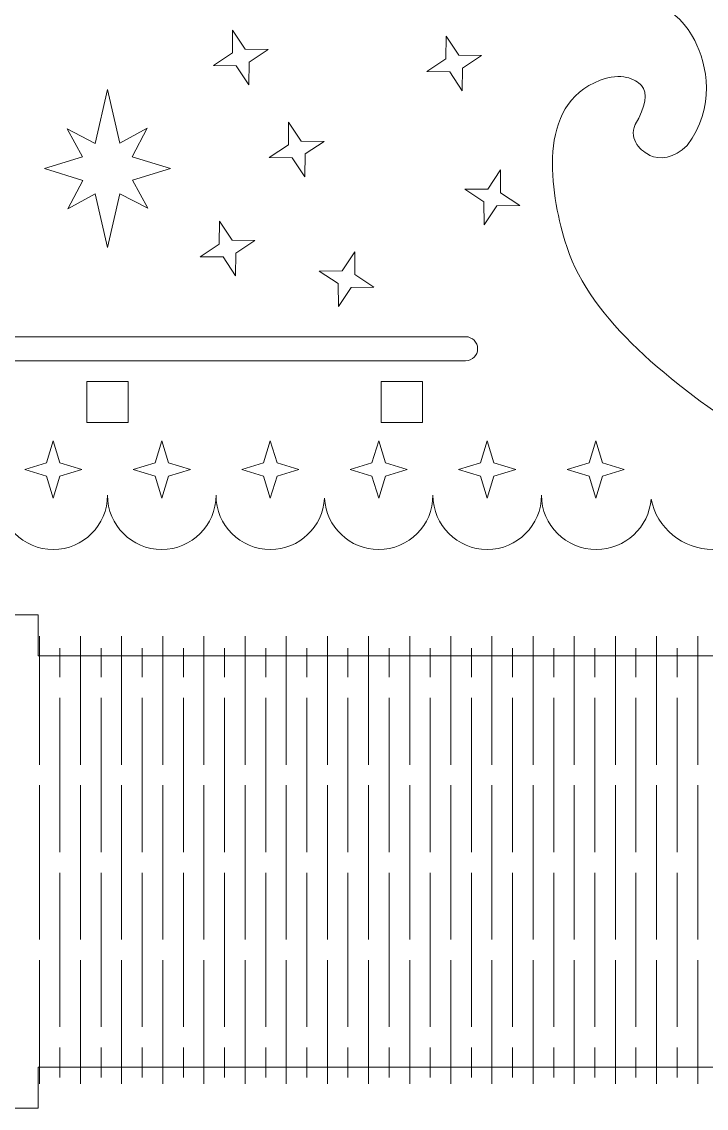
# Model space of a CAD drawing. Header units: centimetres. Extents: x -26.6 to 12.2, y -18.7 to 5.2.
# Drawn here: x -20.15 to -13.49, y -18.47 to -7.9 of the extents above; entities that cross this region are included whole.
import ezdxf

# ---------------------------------------------------------------- set-up
doc = ezdxf.new("R2010")
doc.units = ezdxf.units.CM
doc.header["$MEASUREMENT"] = 0
doc.layers.add('layer 1', color=7, linetype='Continuous')

msp = doc.modelspace()

# ---------------------------------------------------------------- linework, layer by layer
at = {"layer": 'layer 1', "color": 250, "lineweight": 9}
for points, knots in [([(-14.13921, -6.58229), (-14.13921, -6.58229), (-13.83844, -6.84598), (-13.83844, -6.84598), (-13.83844, -6.84598), (-12.82378, -5.68864), (-12.17006, -4.2069), (-12.0531, -2.57661), (-12.0531, -2.57661), (-12.0531, -2.57661), (-12.45208, -2.54798), (-12.45208, -2.54798), (-12.45208, -2.54798), (-12.44023, -2.38286), (-12.43419, -2.21612), (-12.43419, -2.04798), (-12.43419, -2.04798), (-12.43419, -1.87984), (-12.44023, -1.7131), (-12.45208, -1.54798), (-12.45208, -1.54798), (-12.45208, -1.54798), (-12.0531, -1.51936), (-12.0531, -1.51936), (-12.0531, -1.51936), (-12.31138, 2.08066), (-15.18689, 4.95617), (-18.78691, 5.21446), (-18.78691, 5.21446), (-18.78691, 5.21446), (-18.81554, 4.81548), (-18.81554, 4.81548), (-18.81554, 4.81548), (-18.98066, 4.82733), (-19.1474, 4.83337), (-19.31554, 4.83337), (-19.31554, 4.83337), (-19.48368, 4.83337), (-19.65042, 4.82733), (-19.81554, 4.81548), (-19.81554, 4.81548), (-19.81554, 4.81548), (-19.84417, 5.21446), (-19.84417, 5.21446), (-19.84417, 5.21446), (-23.44418, 4.95618), (-26.3197, 2.08066), (-26.57798, -1.51936), (-26.57798, -1.51936), (-26.57798, -1.51936), (-26.17901, -1.54798), (-26.17901, -1.54798), (-26.17901, -1.54798), (-26.19085, -1.7131), (-26.19689, -1.87984), (-26.19689, -2.04798), (-26.19689, -2.04798), (-26.19689, -2.21612), (-26.19085, -2.38286), (-26.17901, -2.54798), (-26.17901, -2.54798), (-26.17901, -2.54798), (-26.57798, -2.57661), (-26.57798, -2.57661), (-26.57798, -2.57661), (-26.46101, -4.2069), (-25.8073, -5.68863), (-24.79264, -6.84598), (-24.79264, -6.84598), (-24.79264, -6.84598), (-24.49187, -6.58228), (-24.49187, -6.58228), (-24.49187, -6.58228), (-24.27184, -6.83325), (-24.03386, -7.06809), (-23.77992, -7.28478), (-23.77992, -7.28478), (-23.77992, -7.28478), (-24.03957, -7.58906), (-24.03957, -7.58906), (-24.03957, -7.58906), (-24.53835, -7.57793), (-24.8761, -7.78993), (-25.02421, -8.08334), (-25.02421, -8.08334), (-25.14396, -8.32055), (-25.23429, -8.7319), (-24.94953, -9.10498), (-24.94953, -9.10498), (-24.82964, -9.23346), (-24.67673, -9.24419), (-24.58832, -9.20036), (-24.58832, -9.20036), (-24.51448, -9.16375), (-24.37537, -9.0555), (-24.44685, -8.90124), (-24.44685, -8.90124), (-24.54507, -8.72545), (-24.57164, -8.59452), (-24.50635, -8.52116), (-24.50635, -8.52116), (-24.44879, -8.45647), (-24.30921, -8.39154), (-24.10554, -8.46997), (-24.10554, -8.46997), (-23.47377, -8.71054), (-23.62382, -9.55824), (-23.76186, -10.0309), (-23.76186, -10.0309), (-23.97002, -10.7436), (-24.69249, -11.35049), (-25.53939, -11.9096), (-25.53939, -11.9096), (-25.68804, -11.98883), (-25.81476, -12.18945), (-25.81476, -12.41965), (-25.81476, -12.41965), (-25.81476, -12.75866), (-25.53994, -13.03348), (-25.20093, -13.03348), (-25.20093, -13.03348), (-24.90402, -13.03348), (-24.65634, -12.82268), (-24.59941, -12.54258), (-24.59941, -12.54258), (-24.58039, -12.81684), (-24.34956, -13.03348), (-24.06762, -13.03348), (-24.06762, -13.03348), (-23.77323, -13.03348), (-23.53457, -12.79727), (-23.53457, -12.50589), (-23.53457, -12.50589), (-23.53457, -12.79727), (-23.29836, -13.03348), (-23.00698, -13.03348), (-23.00698, -13.03348), (-22.7156, -13.03348), (-22.47939, -12.79727), (-22.47939, -12.50589), (-22.47939, -12.50589), (-22.47939, -12.79727), (-22.24319, -13.03348), (-21.95181, -13.03348), (-21.95181, -13.03348), (-21.67048, -13.03348), (-21.44056, -12.81328), (-21.42505, -12.53583), (-21.42505, -12.53583), (-21.40954, -12.81327), (-21.17963, -13.03348), (-20.8983, -13.03348), (-20.8983, -13.03348), (-20.60692, -13.03348), (-20.37071, -12.79727), (-20.37071, -12.50589), (-20.37071, -12.50589), (-20.37071, -12.79727), (-20.1345, -13.03348), (-19.84313, -13.03348), (-19.84313, -13.03348), (-19.55175, -13.03348), (-19.31554, -12.79727), (-19.31554, -12.50589), (-19.31554, -12.50589), (-19.31554, -12.79727), (-19.07933, -13.03348), (-18.78795, -13.03348), (-18.78795, -13.03348), (-18.49658, -13.03348), (-18.26037, -12.79727), (-18.26037, -12.50589), (-18.26037, -12.50589), (-18.26037, -12.79727), (-18.02416, -13.03348), (-17.73278, -13.03348), (-17.73278, -13.03348), (-17.45145, -13.03348), (-17.22154, -12.81327), (-17.20603, -12.53583), (-17.20603, -12.53583), (-17.19052, -12.81328), (-16.9606, -13.03348), (-16.67927, -13.03348), (-16.67927, -13.03348), (-16.38789, -13.03348), (-16.15169, -12.79727), (-16.15169, -12.50589), (-16.15169, -12.50589), (-16.15169, -12.79727), (-15.91548, -13.03348), (-15.6241, -13.03348), (-15.6241, -13.03348), (-15.33272, -13.03348), (-15.09651, -12.79727), (-15.09651, -12.50589), (-15.09651, -12.50589), (-15.09651, -12.79727), (-14.85785, -13.03348), (-14.56346, -13.03348), (-14.56346, -13.03348), (-14.28152, -13.03348), (-14.05069, -12.81684), (-14.03167, -12.54258), (-14.03167, -12.54258), (-13.97474, -12.82268), (-13.72706, -13.03348), (-13.43015, -13.03348), (-13.43015, -13.03348), (-13.09114, -13.03348), (-12.81632, -12.75866), (-12.81632, -12.41965), (-12.81632, -12.41965), (-12.81632, -12.18945), (-12.94304, -11.98883), (-13.09169, -11.9096), (-13.09169, -11.9096), (-13.93859, -11.35049), (-14.66106, -10.7436), (-14.86922, -10.0309), (-14.86922, -10.0309), (-15.00726, -9.55824), (-15.15731, -8.71054), (-14.52554, -8.46997), (-14.52554, -8.46997), (-14.32187, -8.39154), (-14.18229, -8.45647), (-14.12473, -8.52116), (-14.12473, -8.52116), (-14.05944, -8.59452), (-14.08601, -8.72545), (-14.18423, -8.90124), (-14.18423, -8.90124), (-14.25571, -9.0555), (-14.1166, -9.16375), (-14.04276, -9.20036), (-14.04276, -9.20036), (-13.95435, -9.24419), (-13.80144, -9.23346), (-13.68155, -9.10498), (-13.68155, -9.10498), (-13.39679, -8.7319), (-13.48712, -8.32055), (-13.60687, -8.08334), (-13.60687, -8.08334), (-13.75498, -7.78993), (-14.09273, -7.57793), (-14.59151, -7.58906), (-14.59151, -7.58906), (-14.59151, -7.58906), (-14.85116, -7.28478), (-14.85116, -7.28478), (-14.85116, -7.28478), (-14.59723, -7.0681), (-14.35924, -6.83325), (-14.13921, -6.58229)], [0, 0, 0, 0, 0.01538462, 0.01538462, 0.01538462, 0.01538462, 0.03076923, 0.03076923, 0.03076923, 0.03076923, 0.04615385, 0.04615385, 0.04615385, 0.04615385, 0.06153846, 0.06153846, 0.06153846, 0.06153846, 0.07692308, 0.07692308, 0.07692308, 0.07692308, 0.09230769, 0.09230769, 0.09230769, 0.09230769, 0.10769231, 0.10769231, 0.10769231, 0.10769231, 0.12307692, 0.12307692, 0.12307692, 0.12307692, 0.13846154, 0.13846154, 0.13846154, 0.13846154, 0.15384615, 0.15384615, 0.15384615, 0.15384615, 0.16923077, 0.16923077, 0.16923077, 0.16923077, 0.18461538, 0.18461538, 0.18461538, 0.18461538, 0.2, 0.2, 0.2, 0.2, 0.21538462, 0.21538462, 0.21538462, 0.21538462, 0.23076923, 0.23076923, 0.23076923, 0.23076923, 0.24615385, 0.24615385, 0.24615385, 0.24615385, 0.26153846, 0.26153846, 0.26153846, 0.26153846, 0.27692308, 0.27692308, 0.27692308, 0.27692308, 0.29230769, 0.29230769, 0.29230769, 0.29230769, 0.30769231, 0.30769231, 0.30769231, 0.30769231, 0.32307692, 0.32307692, 0.32307692, 0.32307692, 0.33846154, 0.33846154, 0.33846154, 0.33846154, 0.35384615, 0.35384615, 0.35384615, 0.35384615, 0.36923077, 0.36923077, 0.36923077, 0.36923077, 0.38461538, 0.38461538, 0.38461538, 0.38461538, 0.4, 0.4, 0.4, 0.4, 0.41538462, 0.41538462, 0.41538462, 0.41538462, 0.43076923, 0.43076923, 0.43076923, 0.43076923, 0.44615385, 0.44615385, 0.44615385, 0.44615385, 0.46153846, 0.46153846, 0.46153846, 0.46153846, 0.47692308, 0.47692308, 0.47692308, 0.47692308, 0.49230769, 0.49230769, 0.49230769, 0.49230769, 0.50769231, 0.50769231, 0.50769231, 0.50769231, 0.52307692, 0.52307692, 0.52307692, 0.52307692, 0.53846154, 0.53846154, 0.53846154, 0.53846154, 0.55384615, 0.55384615, 0.55384615, 0.55384615, 0.56923077, 0.56923077, 0.56923077, 0.56923077, 0.58461538, 0.58461538, 0.58461538, 0.58461538, 0.6, 0.6, 0.6, 0.6, 0.61538462, 0.61538462, 0.61538462, 0.61538462, 0.63076923, 0.63076923, 0.63076923, 0.63076923, 0.64615385, 0.64615385, 0.64615385, 0.64615385, 0.66153846, 0.66153846, 0.66153846, 0.66153846, 0.67692308, 0.67692308, 0.67692308, 0.67692308, 0.69230769, 0.69230769, 0.69230769, 0.69230769, 0.70769231, 0.70769231, 0.70769231, 0.70769231, 0.72307692, 0.72307692, 0.72307692, 0.72307692, 0.73846154, 0.73846154, 0.73846154, 0.73846154, 0.75384615, 0.75384615, 0.75384615, 0.75384615, 0.76923077, 0.76923077, 0.76923077, 0.76923077, 0.78461538, 0.78461538, 0.78461538, 0.78461538, 0.8, 0.8, 0.8, 0.8, 0.81538462, 0.81538462, 0.81538462, 0.81538462, 0.83076923, 0.83076923, 0.83076923, 0.83076923, 0.84615385, 0.84615385, 0.84615385, 0.84615385, 0.86153846, 0.86153846, 0.86153846, 0.86153846, 0.87692308, 0.87692308, 0.87692308, 0.87692308, 0.89230769, 0.89230769, 0.89230769, 0.89230769, 0.90769231, 0.90769231, 0.90769231, 0.90769231, 0.92307692, 0.92307692, 0.92307692, 0.92307692, 0.93846154, 0.93846154, 0.93846154, 0.93846154, 0.95384615, 0.95384615, 0.95384615, 0.95384615, 0.96923077, 0.96923077, 0.96923077, 0.96923077, 1, 1, 1, 1]), ([(-18.09882, -7.98226), (-18.09882, -7.98226), (-17.97607, -8.16763), (-17.97607, -8.16763), (-17.97607, -8.16763), (-17.97607, -8.16763), (-17.75376, -8.17012), (-17.75376, -8.17012), (-17.75376, -8.17012), (-17.75376, -8.17012), (-17.93913, -8.29287), (-17.93913, -8.29287), (-17.93913, -8.29287), (-17.93913, -8.29287), (-17.94162, -8.51518), (-17.94162, -8.51518), (-17.94162, -8.51518), (-17.94162, -8.51518), (-18.06437, -8.32981), (-18.06437, -8.32981), (-18.06437, -8.32981), (-18.06437, -8.32981), (-18.28668, -8.32732), (-18.28668, -8.32732), (-18.28668, -8.32732), (-18.28668, -8.32732), (-18.10131, -8.20457), (-18.10131, -8.20457), (-18.10131, -8.20457), (-18.10131, -8.20457), (-18.09882, -7.98226), (-18.09882, -7.98226)], [0, 0, 0, 0, 0.11111111, 0.11111111, 0.11111111, 0.11111111, 0.22222222, 0.22222222, 0.22222222, 0.22222222, 0.33333333, 0.33333333, 0.33333333, 0.33333333, 0.44444444, 0.44444444, 0.44444444, 0.44444444, 0.55555556, 0.55555556, 0.55555556, 0.55555556, 0.66666667, 0.66666667, 0.66666667, 0.66666667, 0.77777778, 0.77777778, 0.77777778, 0.77777778, 1, 1, 1, 1]), ([(-16.02349, -8.04042), (-16.02349, -8.04042), (-15.90074, -8.22579), (-15.90074, -8.22579), (-15.90074, -8.22579), (-15.90074, -8.22579), (-15.67843, -8.22828), (-15.67843, -8.22828), (-15.67843, -8.22828), (-15.67843, -8.22828), (-15.8638, -8.35103), (-15.8638, -8.35103), (-15.8638, -8.35103), (-15.8638, -8.35103), (-15.86629, -8.57334), (-15.86629, -8.57334), (-15.86629, -8.57334), (-15.86629, -8.57334), (-15.98904, -8.38797), (-15.98904, -8.38797), (-15.98904, -8.38797), (-15.98904, -8.38797), (-16.21135, -8.38548), (-16.21135, -8.38548), (-16.21135, -8.38548), (-16.21135, -8.38548), (-16.02598, -8.26273), (-16.02598, -8.26273), (-16.02598, -8.26273), (-16.02598, -8.26273), (-16.02349, -8.04042), (-16.02349, -8.04042)], [0, 0, 0, 0, 0.11111111, 0.11111111, 0.11111111, 0.11111111, 0.22222222, 0.22222222, 0.22222222, 0.22222222, 0.33333333, 0.33333333, 0.33333333, 0.33333333, 0.44444444, 0.44444444, 0.44444444, 0.44444444, 0.55555556, 0.55555556, 0.55555556, 0.55555556, 0.66666667, 0.66666667, 0.66666667, 0.66666667, 0.77777778, 0.77777778, 0.77777778, 0.77777778, 1, 1, 1, 1]), ([(-19.55655, -9.44352), (-19.55655, -9.44352), (-19.70074, -9.72214), (-19.70074, -9.72214), (-19.70074, -9.72214), (-19.70074, -9.72214), (-19.43589, -9.57596), (-19.43589, -9.57596), (-19.43589, -9.57596), (-19.43589, -9.57596), (-19.31554, -10.09813), (-19.31554, -10.09813), (-19.31554, -10.09813), (-19.31554, -10.09813), (-19.19469, -9.57377), (-19.19469, -9.57377), (-19.19469, -9.57377), (-19.19469, -9.57377), (-18.92271, -9.71452), (-18.92271, -9.71452), (-18.92271, -9.71452), (-18.92271, -9.71452), (-19.07248, -9.44289), (-19.07248, -9.44289), (-19.07248, -9.44289), (-19.07248, -9.44289), (-18.70283, -9.32932), (-18.70283, -9.32932), (-18.70283, -9.32932), (-18.70283, -9.32932), (-19.07453, -9.21512), (-19.07453, -9.21512), (-19.07453, -9.21512), (-19.07453, -9.21512), (-18.93033, -8.93649), (-18.93033, -8.93649), (-18.93033, -8.93649), (-18.93033, -8.93649), (-19.1952, -9.08267), (-19.1952, -9.08267), (-19.1952, -9.08267), (-19.1952, -9.08267), (-19.31554, -8.56051), (-19.31554, -8.56051), (-19.31554, -8.56051), (-19.31554, -8.56051), (-19.43639, -9.08486), (-19.43639, -9.08486), (-19.43639, -9.08486), (-19.43639, -9.08486), (-19.70836, -8.94411), (-19.70836, -8.94411), (-19.70836, -8.94411), (-19.70836, -8.94411), (-19.5586, -9.21575), (-19.5586, -9.21575), (-19.5586, -9.21575), (-19.5586, -9.21575), (-19.92825, -9.32932), (-19.92825, -9.32932), (-19.92825, -9.32932), (-19.92825, -9.32932), (-19.55655, -9.44352), (-19.55655, -9.44352)], [0, 0, 0, 0, 0.05882353, 0.05882353, 0.05882353, 0.05882353, 0.11764706, 0.11764706, 0.11764706, 0.11764706, 0.17647059, 0.17647059, 0.17647059, 0.17647059, 0.23529412, 0.23529412, 0.23529412, 0.23529412, 0.29411765, 0.29411765, 0.29411765, 0.29411765, 0.35294118, 0.35294118, 0.35294118, 0.35294118, 0.41176471, 0.41176471, 0.41176471, 0.41176471, 0.47058824, 0.47058824, 0.47058824, 0.47058824, 0.52941176, 0.52941176, 0.52941176, 0.52941176, 0.58823529, 0.58823529, 0.58823529, 0.58823529, 0.64705882, 0.64705882, 0.64705882, 0.64705882, 0.70588235, 0.70588235, 0.70588235, 0.70588235, 0.76470588, 0.76470588, 0.76470588, 0.76470588, 0.82352941, 0.82352941, 0.82352941, 0.82352941, 0.88235294, 0.88235294, 0.88235294, 0.88235294, 1, 1, 1, 1]), ([(-17.55502, -8.87638), (-17.55502, -8.87638), (-17.43227, -9.06175), (-17.43227, -9.06175), (-17.43227, -9.06175), (-17.43227, -9.06175), (-17.20996, -9.06424), (-17.20996, -9.06424), (-17.20996, -9.06424), (-17.20996, -9.06424), (-17.39533, -9.18699), (-17.39533, -9.18699), (-17.39533, -9.18699), (-17.39533, -9.18699), (-17.39782, -9.4093), (-17.39782, -9.4093), (-17.39782, -9.4093), (-17.39782, -9.4093), (-17.52057, -9.22393), (-17.52057, -9.22393), (-17.52057, -9.22393), (-17.52057, -9.22393), (-17.74288, -9.22144), (-17.74288, -9.22144), (-17.74288, -9.22144), (-17.74288, -9.22144), (-17.55751, -9.09869), (-17.55751, -9.09869), (-17.55751, -9.09869), (-17.55751, -9.09869), (-17.55502, -8.87638), (-17.55502, -8.87638)], [0, 0, 0, 0, 0.11111111, 0.11111111, 0.11111111, 0.11111111, 0.22222222, 0.22222222, 0.22222222, 0.22222222, 0.33333333, 0.33333333, 0.33333333, 0.33333333, 0.44444444, 0.44444444, 0.44444444, 0.44444444, 0.55555556, 0.55555556, 0.55555556, 0.55555556, 0.66666667, 0.66666667, 0.66666667, 0.66666667, 0.77777778, 0.77777778, 0.77777778, 0.77777778, 1, 1, 1, 1]), ([(-15.49601, -9.34263), (-15.49601, -9.34263), (-15.61876, -9.528), (-15.61876, -9.528), (-15.61876, -9.528), (-15.61876, -9.528), (-15.84107, -9.53049), (-15.84107, -9.53049), (-15.84107, -9.53049), (-15.84107, -9.53049), (-15.6557, -9.65324), (-15.6557, -9.65324), (-15.6557, -9.65324), (-15.6557, -9.65324), (-15.65321, -9.87555), (-15.65321, -9.87555), (-15.65321, -9.87555), (-15.65321, -9.87555), (-15.53046, -9.69018), (-15.53046, -9.69018), (-15.53046, -9.69018), (-15.53046, -9.69018), (-15.30815, -9.68769), (-15.30815, -9.68769), (-15.30815, -9.68769), (-15.30815, -9.68769), (-15.49352, -9.56494), (-15.49352, -9.56494), (-15.49352, -9.56494), (-15.49352, -9.56494), (-15.49601, -9.34263), (-15.49601, -9.34263)], [0, 0, 0, 0, 0.11111111, 0.11111111, 0.11111111, 0.11111111, 0.22222222, 0.22222222, 0.22222222, 0.22222222, 0.33333333, 0.33333333, 0.33333333, 0.33333333, 0.44444444, 0.44444444, 0.44444444, 0.44444444, 0.55555556, 0.55555556, 0.55555556, 0.55555556, 0.66666667, 0.66666667, 0.66666667, 0.66666667, 0.77777778, 0.77777778, 0.77777778, 0.77777778, 1, 1, 1, 1]), ([(-18.22685, -9.84082), (-18.22685, -9.84082), (-18.1041, -10.02619), (-18.1041, -10.02619), (-18.1041, -10.02619), (-18.1041, -10.02619), (-17.88179, -10.02868), (-17.88179, -10.02868), (-17.88179, -10.02868), (-17.88179, -10.02868), (-18.06716, -10.15143), (-18.06716, -10.15143), (-18.06716, -10.15143), (-18.06716, -10.15143), (-18.06965, -10.37374), (-18.06965, -10.37374), (-18.06965, -10.37374), (-18.06965, -10.37374), (-18.1924, -10.18837), (-18.1924, -10.18837), (-18.1924, -10.18837), (-18.1924, -10.18837), (-18.41471, -10.18588), (-18.41471, -10.18588), (-18.41471, -10.18588), (-18.41471, -10.18588), (-18.22934, -10.06313), (-18.22934, -10.06313), (-18.22934, -10.06313), (-18.22934, -10.06313), (-18.22685, -9.84082), (-18.22685, -9.84082)], [0, 0, 0, 0, 0.11111111, 0.11111111, 0.11111111, 0.11111111, 0.22222222, 0.22222222, 0.22222222, 0.22222222, 0.33333333, 0.33333333, 0.33333333, 0.33333333, 0.44444444, 0.44444444, 0.44444444, 0.44444444, 0.55555556, 0.55555556, 0.55555556, 0.55555556, 0.66666667, 0.66666667, 0.66666667, 0.66666667, 0.77777778, 0.77777778, 0.77777778, 0.77777778, 1, 1, 1, 1]), ([(-16.91268, -10.13768), (-16.91268, -10.13768), (-17.03543, -10.32305), (-17.03543, -10.32305), (-17.03543, -10.32305), (-17.03543, -10.32305), (-17.25774, -10.32554), (-17.25774, -10.32554), (-17.25774, -10.32554), (-17.25774, -10.32554), (-17.07237, -10.44829), (-17.07237, -10.44829), (-17.07237, -10.44829), (-17.07237, -10.44829), (-17.06988, -10.6706), (-17.06988, -10.6706), (-17.06988, -10.6706), (-17.06988, -10.6706), (-16.94713, -10.48523), (-16.94713, -10.48523), (-16.94713, -10.48523), (-16.94713, -10.48523), (-16.72482, -10.48274), (-16.72482, -10.48274), (-16.72482, -10.48274), (-16.72482, -10.48274), (-16.91019, -10.35999), (-16.91019, -10.35999), (-16.91019, -10.35999), (-16.91019, -10.35999), (-16.91268, -10.13768), (-16.91268, -10.13768)], [0, 0, 0, 0, 0.11111111, 0.11111111, 0.11111111, 0.11111111, 0.22222222, 0.22222222, 0.22222222, 0.22222222, 0.33333333, 0.33333333, 0.33333333, 0.33333333, 0.44444444, 0.44444444, 0.44444444, 0.44444444, 0.55555556, 0.55555556, 0.55555556, 0.55555556, 0.66666667, 0.66666667, 0.66666667, 0.66666667, 0.77777778, 0.77777778, 0.77777778, 0.77777778, 1, 1, 1, 1]), ([(-22.79749, -10.96455), (-22.79749, -10.96455), (-15.83359, -10.96455), (-15.83359, -10.96455), (-15.83359, -10.96455), (-15.76956, -10.96455), (-15.71718, -11.01693), (-15.71718, -11.08096), (-15.71718, -11.08096), (-15.71718, -11.145), (-15.76956, -11.19738), (-15.83359, -11.19738), (-15.83359, -11.19738), (-15.83359, -11.19738), (-22.79749, -11.19738), (-22.79749, -11.19738), (-22.79749, -11.19738), (-22.86152, -11.19738), (-22.9139, -11.145), (-22.9139, -11.08096), (-22.9139, -11.08096), (-22.9139, -11.01693), (-22.86152, -10.96455), (-22.79749, -10.96455)], [0, 0, 0, 0, 0.14285714, 0.14285714, 0.14285714, 0.14285714, 0.28571429, 0.28571429, 0.28571429, 0.28571429, 0.42857143, 0.42857143, 0.42857143, 0.42857143, 0.57142857, 0.57142857, 0.57142857, 0.57142857, 0.71428571, 0.71428571, 0.71428571, 0.71428571, 1, 1, 1, 1]), ([(-19.51554, -11.39942), (-19.51554, -11.39942), (-19.11554, -11.39942), (-19.11554, -11.39942), (-19.11554, -11.39942), (-19.11554, -11.39942), (-19.11554, -11.79942), (-19.11554, -11.79942), (-19.11554, -11.79942), (-19.11554, -11.79942), (-19.51554, -11.79942), (-19.51554, -11.79942), (-19.51554, -11.79942), (-19.51554, -11.79942), (-19.51554, -11.39942), (-19.51554, -11.39942)], [0, 0, 0, 0, 0.2, 0.2, 0.2, 0.2, 0.4, 0.4, 0.4, 0.4, 0.6, 0.6, 0.6, 0.6, 1, 1, 1, 1]), ([(-16.6548, -11.39942), (-16.6548, -11.39942), (-16.2548, -11.39942), (-16.2548, -11.39942), (-16.2548, -11.39942), (-16.2548, -11.39942), (-16.2548, -11.79942), (-16.2548, -11.79942), (-16.2548, -11.79942), (-16.2548, -11.79942), (-16.6548, -11.79942), (-16.6548, -11.79942), (-16.6548, -11.79942), (-16.6548, -11.79942), (-16.6548, -11.39942), (-16.6548, -11.39942)], [0, 0, 0, 0, 0.2, 0.2, 0.2, 0.2, 0.4, 0.4, 0.4, 0.4, 0.6, 0.6, 0.6, 0.6, 1, 1, 1, 1]), ([(-19.84312, -11.97831), (-19.84312, -11.97831), (-19.77783, -12.19083), (-19.77783, -12.19083), (-19.77783, -12.19083), (-19.77783, -12.19083), (-19.56531, -12.25612), (-19.56531, -12.25612), (-19.56531, -12.25612), (-19.56531, -12.25612), (-19.77783, -12.32141), (-19.77783, -12.32141), (-19.77783, -12.32141), (-19.77783, -12.32141), (-19.84312, -12.53393), (-19.84312, -12.53393), (-19.84312, -12.53393), (-19.84312, -12.53393), (-19.90841, -12.32141), (-19.90841, -12.32141), (-19.90841, -12.32141), (-19.90841, -12.32141), (-20.12093, -12.25612), (-20.12093, -12.25612), (-20.12093, -12.25612), (-20.12093, -12.25612), (-19.90841, -12.19083), (-19.90841, -12.19083), (-19.90841, -12.19083), (-19.90841, -12.19083), (-19.84312, -11.97831), (-19.84312, -11.97831)], [0, 0, 0, 0, 0.11111111, 0.11111111, 0.11111111, 0.11111111, 0.22222222, 0.22222222, 0.22222222, 0.22222222, 0.33333333, 0.33333333, 0.33333333, 0.33333333, 0.44444444, 0.44444444, 0.44444444, 0.44444444, 0.55555556, 0.55555556, 0.55555556, 0.55555556, 0.66666667, 0.66666667, 0.66666667, 0.66666667, 0.77777778, 0.77777778, 0.77777778, 0.77777778, 1, 1, 1, 1]), ([(-18.78796, -11.97831), (-18.78796, -11.97831), (-18.85325, -12.19083), (-18.85325, -12.19083), (-18.85325, -12.19083), (-18.85325, -12.19083), (-19.06577, -12.25612), (-19.06577, -12.25612), (-19.06577, -12.25612), (-19.06577, -12.25612), (-18.85325, -12.32141), (-18.85325, -12.32141), (-18.85325, -12.32141), (-18.85325, -12.32141), (-18.78796, -12.53393), (-18.78796, -12.53393), (-18.78796, -12.53393), (-18.78796, -12.53393), (-18.72267, -12.32141), (-18.72267, -12.32141), (-18.72267, -12.32141), (-18.72267, -12.32141), (-18.51015, -12.25612), (-18.51015, -12.25612), (-18.51015, -12.25612), (-18.51015, -12.25612), (-18.72267, -12.19083), (-18.72267, -12.19083), (-18.72267, -12.19083), (-18.72267, -12.19083), (-18.78796, -11.97831), (-18.78796, -11.97831)], [0, 0, 0, 0, 0.11111111, 0.11111111, 0.11111111, 0.11111111, 0.22222222, 0.22222222, 0.22222222, 0.22222222, 0.33333333, 0.33333333, 0.33333333, 0.33333333, 0.44444444, 0.44444444, 0.44444444, 0.44444444, 0.55555556, 0.55555556, 0.55555556, 0.55555556, 0.66666667, 0.66666667, 0.66666667, 0.66666667, 0.77777778, 0.77777778, 0.77777778, 0.77777778, 1, 1, 1, 1]), ([(-17.73278, -11.97831), (-17.73278, -11.97831), (-17.79807, -12.19083), (-17.79807, -12.19083), (-17.79807, -12.19083), (-17.79807, -12.19083), (-18.01059, -12.25612), (-18.01059, -12.25612), (-18.01059, -12.25612), (-18.01059, -12.25612), (-17.79807, -12.32141), (-17.79807, -12.32141), (-17.79807, -12.32141), (-17.79807, -12.32141), (-17.73278, -12.53393), (-17.73278, -12.53393), (-17.73278, -12.53393), (-17.73278, -12.53393), (-17.66749, -12.32141), (-17.66749, -12.32141), (-17.66749, -12.32141), (-17.66749, -12.32141), (-17.45497, -12.25612), (-17.45497, -12.25612), (-17.45497, -12.25612), (-17.45497, -12.25612), (-17.66749, -12.19083), (-17.66749, -12.19083), (-17.66749, -12.19083), (-17.66749, -12.19083), (-17.73278, -11.97831), (-17.73278, -11.97831)], [0, 0, 0, 0, 0.11111111, 0.11111111, 0.11111111, 0.11111111, 0.22222222, 0.22222222, 0.22222222, 0.22222222, 0.33333333, 0.33333333, 0.33333333, 0.33333333, 0.44444444, 0.44444444, 0.44444444, 0.44444444, 0.55555556, 0.55555556, 0.55555556, 0.55555556, 0.66666667, 0.66666667, 0.66666667, 0.66666667, 0.77777778, 0.77777778, 0.77777778, 0.77777778, 1, 1, 1, 1]), ([(-16.67927, -11.97831), (-16.67927, -11.97831), (-16.74456, -12.19083), (-16.74456, -12.19083), (-16.74456, -12.19083), (-16.74456, -12.19083), (-16.95708, -12.25612), (-16.95708, -12.25612), (-16.95708, -12.25612), (-16.95708, -12.25612), (-16.74456, -12.32141), (-16.74456, -12.32141), (-16.74456, -12.32141), (-16.74456, -12.32141), (-16.67927, -12.53393), (-16.67927, -12.53393), (-16.67927, -12.53393), (-16.67927, -12.53393), (-16.61398, -12.32141), (-16.61398, -12.32141), (-16.61398, -12.32141), (-16.61398, -12.32141), (-16.40146, -12.25612), (-16.40146, -12.25612), (-16.40146, -12.25612), (-16.40146, -12.25612), (-16.61398, -12.19083), (-16.61398, -12.19083), (-16.61398, -12.19083), (-16.61398, -12.19083), (-16.67927, -11.97831), (-16.67927, -11.97831)], [0, 0, 0, 0, 0.11111111, 0.11111111, 0.11111111, 0.11111111, 0.22222222, 0.22222222, 0.22222222, 0.22222222, 0.33333333, 0.33333333, 0.33333333, 0.33333333, 0.44444444, 0.44444444, 0.44444444, 0.44444444, 0.55555556, 0.55555556, 0.55555556, 0.55555556, 0.66666667, 0.66666667, 0.66666667, 0.66666667, 0.77777778, 0.77777778, 0.77777778, 0.77777778, 1, 1, 1, 1]), ([(-15.6241, -11.97831), (-15.6241, -11.97831), (-15.68939, -12.19083), (-15.68939, -12.19083), (-15.68939, -12.19083), (-15.68939, -12.19083), (-15.90191, -12.25612), (-15.90191, -12.25612), (-15.90191, -12.25612), (-15.90191, -12.25612), (-15.68939, -12.32141), (-15.68939, -12.32141), (-15.68939, -12.32141), (-15.68939, -12.32141), (-15.6241, -12.53393), (-15.6241, -12.53393), (-15.6241, -12.53393), (-15.6241, -12.53393), (-15.55881, -12.32141), (-15.55881, -12.32141), (-15.55881, -12.32141), (-15.55881, -12.32141), (-15.34629, -12.25612), (-15.34629, -12.25612), (-15.34629, -12.25612), (-15.34629, -12.25612), (-15.55881, -12.19083), (-15.55881, -12.19083), (-15.55881, -12.19083), (-15.55881, -12.19083), (-15.6241, -11.97831), (-15.6241, -11.97831)], [0, 0, 0, 0, 0.11111111, 0.11111111, 0.11111111, 0.11111111, 0.22222222, 0.22222222, 0.22222222, 0.22222222, 0.33333333, 0.33333333, 0.33333333, 0.33333333, 0.44444444, 0.44444444, 0.44444444, 0.44444444, 0.55555556, 0.55555556, 0.55555556, 0.55555556, 0.66666667, 0.66666667, 0.66666667, 0.66666667, 0.77777778, 0.77777778, 0.77777778, 0.77777778, 1, 1, 1, 1]), ([(-14.56893, -11.97831), (-14.56893, -11.97831), (-14.63422, -12.19083), (-14.63422, -12.19083), (-14.63422, -12.19083), (-14.63422, -12.19083), (-14.84674, -12.25612), (-14.84674, -12.25612), (-14.84674, -12.25612), (-14.84674, -12.25612), (-14.63422, -12.32141), (-14.63422, -12.32141), (-14.63422, -12.32141), (-14.63422, -12.32141), (-14.56893, -12.53393), (-14.56893, -12.53393), (-14.56893, -12.53393), (-14.56893, -12.53393), (-14.50364, -12.32141), (-14.50364, -12.32141), (-14.50364, -12.32141), (-14.50364, -12.32141), (-14.29112, -12.25612), (-14.29112, -12.25612), (-14.29112, -12.25612), (-14.29112, -12.25612), (-14.50364, -12.19083), (-14.50364, -12.19083), (-14.50364, -12.19083), (-14.50364, -12.19083), (-14.56893, -11.97831), (-14.56893, -11.97831)], [0, 0, 0, 0, 0.11111111, 0.11111111, 0.11111111, 0.11111111, 0.22222222, 0.22222222, 0.22222222, 0.22222222, 0.33333333, 0.33333333, 0.33333333, 0.33333333, 0.44444444, 0.44444444, 0.44444444, 0.44444444, 0.55555556, 0.55555556, 0.55555556, 0.55555556, 0.66666667, 0.66666667, 0.66666667, 0.66666667, 0.77777778, 0.77777778, 0.77777778, 0.77777778, 1, 1, 1, 1]), ([(-25.59838, -18.06785), (-25.59838, -18.06785), (-25.59838, -18.46785), (-25.59838, -18.46785), (-25.59838, -18.46785), (-25.59838, -18.46785), (-26.62838, -18.46785), (-26.62838, -18.46785), (-26.62838, -18.46785), (-26.62838, -18.46785), (-26.62838, -18.06785), (-26.62838, -18.06785), (-26.62838, -18.06785), (-26.62838, -18.06785), (-26.62838, -14.06785), (-26.62838, -14.06785), (-26.62838, -14.06785), (-26.62838, -14.06785), (-26.62838, -13.66785), (-26.62838, -13.66785), (-26.62838, -13.66785), (-26.62838, -13.66785), (-25.59838, -13.66785), (-25.59838, -13.66785), (-25.59838, -13.66785), (-25.59838, -13.66785), (-25.59838, -14.06785), (-25.59838, -14.06785), (-25.59838, -14.06785), (-25.59838, -14.06785), (-21.01808, -14.06785), (-21.01808, -14.06785), (-21.01808, -14.06785), (-21.01808, -14.06785), (-21.01808, -13.66785), (-21.01808, -13.66785), (-21.01808, -13.66785), (-21.01808, -13.66785), (-19.98858, -13.66785), (-19.98858, -13.66785), (-19.98858, -13.66785), (-19.98858, -13.66785), (-19.98858, -14.06785), (-19.98858, -14.06785), (-19.98858, -14.06785), (-19.98858, -14.06785), (-9.89273, -14.06785), (-9.89273, -14.06785), (-9.89273, -14.06785), (-9.89273, -14.06785), (-9.89273, -13.66785), (-9.89273, -13.66785), (-9.89273, -13.66785), (-9.89273, -13.66785), (-8.86323, -13.66785), (-8.86323, -13.66785), (-8.86323, -13.66785), (-8.86323, -13.66785), (-8.86323, -14.06785), (-8.86323, -14.06785), (-8.86323, -14.06785), (-8.86323, -14.06785), (1.23262, -14.06785), (1.23262, -14.06785), (1.23262, -14.06785), (1.23262, -14.06785), (1.23262, -13.66785), (1.23262, -13.66785), (1.23262, -13.66785), (1.23262, -13.66785), (2.26212, -13.66785), (2.26212, -13.66785), (2.26212, -13.66785), (2.26212, -13.66785), (2.26212, -14.06785), (2.26212, -14.06785), (2.26212, -14.06785), (2.26212, -14.06785), (6.84242, -14.06785), (6.84242, -14.06785), (6.84242, -14.06785), (6.84242, -14.06785), (6.84242, -13.66785), (6.84242, -13.66785), (6.84242, -13.66785), (6.84242, -13.66785), (7.87242, -13.66785), (7.87242, -13.66785), (7.87242, -13.66785), (7.87242, -13.66785), (7.87242, -14.06785), (7.87242, -14.06785), (7.87242, -14.06785), (7.87242, -14.06785), (7.87242, -18.06785), (7.87242, -18.06785), (7.87242, -18.06785), (7.87242, -18.06785), (7.87242, -18.46785), (7.87242, -18.46785), (7.87242, -18.46785), (7.87242, -18.46785), (6.84242, -18.46785), (6.84242, -18.46785), (6.84242, -18.46785), (6.84242, -18.46785), (6.84242, -18.06785), (6.84242, -18.06785), (6.84242, -18.06785), (6.84242, -18.06785), (2.26212, -18.06785), (2.26212, -18.06785), (2.26212, -18.06785), (2.26212, -18.06785), (2.26212, -18.46785), (2.26212, -18.46785), (2.26212, -18.46785), (2.26212, -18.46785), (1.23262, -18.46785), (1.23262, -18.46785), (1.23262, -18.46785), (1.23262, -18.46785), (1.23262, -18.06785), (1.23262, -18.06785), (1.23262, -18.06785), (1.23262, -18.06785), (-8.86323, -18.06785), (-8.86323, -18.06785), (-8.86323, -18.06785), (-8.86323, -18.06785), (-8.86323, -18.46785), (-8.86323, -18.46785), (-8.86323, -18.46785), (-8.86323, -18.46785), (-9.89273, -18.46785), (-9.89273, -18.46785), (-9.89273, -18.46785), (-9.89273, -18.46785), (-9.89273, -18.06785), (-9.89273, -18.06785), (-9.89273, -18.06785), (-9.89273, -18.06785), (-19.98858, -18.06785), (-19.98858, -18.06785), (-19.98858, -18.06785), (-19.98858, -18.06785), (-19.98858, -18.46785), (-19.98858, -18.46785), (-19.98858, -18.46785), (-19.98858, -18.46785), (-21.01808, -18.46785), (-21.01808, -18.46785), (-21.01808, -18.46785), (-21.01808, -18.46785), (-21.01808, -18.06785), (-21.01808, -18.06785), (-21.01808, -18.06785), (-21.01808, -18.06785), (-25.59838, -18.06785), (-25.59838, -18.06785)], [0, 0, 0, 0, 0.02439024, 0.02439024, 0.02439024, 0.02439024, 0.04878049, 0.04878049, 0.04878049, 0.04878049, 0.07317073, 0.07317073, 0.07317073, 0.07317073, 0.09756098, 0.09756098, 0.09756098, 0.09756098, 0.12195122, 0.12195122, 0.12195122, 0.12195122, 0.14634146, 0.14634146, 0.14634146, 0.14634146, 0.17073171, 0.17073171, 0.17073171, 0.17073171, 0.19512195, 0.19512195, 0.19512195, 0.19512195, 0.2195122, 0.2195122, 0.2195122, 0.2195122, 0.24390244, 0.24390244, 0.24390244, 0.24390244, 0.26829268, 0.26829268, 0.26829268, 0.26829268, 0.29268293, 0.29268293, 0.29268293, 0.29268293, 0.31707317, 0.31707317, 0.31707317, 0.31707317, 0.34146341, 0.34146341, 0.34146341, 0.34146341, 0.36585366, 0.36585366, 0.36585366, 0.36585366, 0.3902439, 0.3902439, 0.3902439, 0.3902439, 0.41463415, 0.41463415, 0.41463415, 0.41463415, 0.43902439, 0.43902439, 0.43902439, 0.43902439, 0.46341463, 0.46341463, 0.46341463, 0.46341463, 0.48780488, 0.48780488, 0.48780488, 0.48780488, 0.51219512, 0.51219512, 0.51219512, 0.51219512, 0.53658537, 0.53658537, 0.53658537, 0.53658537, 0.56097561, 0.56097561, 0.56097561, 0.56097561, 0.58536585, 0.58536585, 0.58536585, 0.58536585, 0.6097561, 0.6097561, 0.6097561, 0.6097561, 0.63414634, 0.63414634, 0.63414634, 0.63414634, 0.65853659, 0.65853659, 0.65853659, 0.65853659, 0.68292683, 0.68292683, 0.68292683, 0.68292683, 0.70731707, 0.70731707, 0.70731707, 0.70731707, 0.73170732, 0.73170732, 0.73170732, 0.73170732, 0.75609756, 0.75609756, 0.75609756, 0.75609756, 0.7804878, 0.7804878, 0.7804878, 0.7804878, 0.80487805, 0.80487805, 0.80487805, 0.80487805, 0.82926829, 0.82926829, 0.82926829, 0.82926829, 0.85365854, 0.85365854, 0.85365854, 0.85365854, 0.87804878, 0.87804878, 0.87804878, 0.87804878, 0.90243902, 0.90243902, 0.90243902, 0.90243902, 0.92682927, 0.92682927, 0.92682927, 0.92682927, 0.95121951, 0.95121951, 0.95121951, 0.95121951, 1, 1, 1, 1])]:
    msp.add_open_spline(points, degree=3, knots=knots, dxfattribs=at)
at = {"layer": 'layer 1', "color": 242, "lineweight": 9}
for points in [[(-19.97798, -15.12671), (-19.97798, -15.12671), (-19.97798, -13.87671), (-19.97798, -13.87671)], [(-19.57798, -15.12671), (-19.57798, -15.12671), (-19.57798, -13.87671), (-19.57798, -13.87671)], [(-19.17798, -15.12671), (-19.17798, -15.12671), (-19.17798, -13.87671), (-19.17798, -13.87671)], [(-18.77798, -15.12671), (-18.77798, -15.12671), (-18.77798, -13.87671), (-18.77798, -13.87671)], [(-18.37798, -15.12671), (-18.37798, -15.12671), (-18.37798, -13.87671), (-18.37798, -13.87671)], [(-17.97798, -15.12671), (-17.97798, -15.12671), (-17.97798, -13.87671), (-17.97798, -13.87671)], [(-17.57798, -15.12671), (-17.57798, -15.12671), (-17.57798, -13.87671), (-17.57798, -13.87671)], [(-17.17798, -15.12671), (-17.17798, -15.12671), (-17.17798, -13.87671), (-17.17798, -13.87671)], [(-16.77798, -15.12671), (-16.77798, -15.12671), (-16.77798, -13.87671), (-16.77798, -13.87671)], [(-16.37798, -15.12671), (-16.37798, -15.12671), (-16.37798, -13.87671), (-16.37798, -13.87671)], [(-15.97798, -15.12671), (-15.97798, -15.12671), (-15.97798, -13.87671), (-15.97798, -13.87671)], [(-15.57798, -15.12671), (-15.57798, -15.12671), (-15.57798, -13.87671), (-15.57798, -13.87671)], [(-15.17798, -15.12671), (-15.17798, -15.12671), (-15.17798, -13.87671), (-15.17798, -13.87671)], [(-14.77798, -15.12671), (-14.77798, -15.12671), (-14.77798, -13.87671), (-14.77798, -13.87671)], [(-14.37798, -15.12671), (-14.37798, -15.12671), (-14.37798, -13.87671), (-14.37798, -13.87671)], [(-13.97798, -15.12671), (-13.97798, -15.12671), (-13.97798, -13.87671), (-13.97798, -13.87671)], [(-13.57798, -15.12671), (-13.57798, -15.12671), (-13.57798, -13.87671), (-13.57798, -13.87671)], [(-19.77798, -14.27671), (-19.77798, -14.27671), (-19.77798, -13.99443), (-19.77798, -13.99443)], [(-19.37798, -14.27671), (-19.37798, -14.27671), (-19.37798, -13.99443), (-19.37798, -13.99443)], [(-18.97798, -14.27671), (-18.97798, -14.27671), (-18.97798, -13.99443), (-18.97798, -13.99443)], [(-18.57798, -14.27671), (-18.57798, -14.27671), (-18.57798, -13.99443), (-18.57798, -13.99443)], [(-18.17798, -14.27671), (-18.17798, -14.27671), (-18.17798, -13.99443), (-18.17798, -13.99443)], [(-17.77798, -14.27671), (-17.77798, -14.27671), (-17.77798, -13.99443), (-17.77798, -13.99443)], [(-17.37798, -14.27671), (-17.37798, -14.27671), (-17.37798, -13.99443), (-17.37798, -13.99443)], [(-16.97798, -14.27671), (-16.97798, -14.27671), (-16.97798, -13.99443), (-16.97798, -13.99443)], [(-16.57798, -14.27671), (-16.57798, -14.27671), (-16.57798, -13.99443), (-16.57798, -13.99443)], [(-16.17798, -14.27671), (-16.17798, -14.27671), (-16.17798, -13.99443), (-16.17798, -13.99443)], [(-15.77798, -14.27671), (-15.77798, -14.27671), (-15.77798, -13.99443), (-15.77798, -13.99443)], [(-15.37798, -14.27671), (-15.37798, -14.27671), (-15.37798, -13.99443), (-15.37798, -13.99443)], [(-14.97798, -14.27671), (-14.97798, -14.27671), (-14.97798, -13.99443), (-14.97798, -13.99443)], [(-14.57798, -14.27671), (-14.57798, -14.27671), (-14.57798, -13.99443), (-14.57798, -13.99443)], [(-14.17798, -14.27671), (-14.17798, -14.27671), (-14.17798, -13.99443), (-14.17798, -13.99443)], [(-13.77798, -14.27671), (-13.77798, -14.27671), (-13.77798, -13.99443), (-13.77798, -13.99443)], [(-19.77798, -15.97671), (-19.77798, -15.97671), (-19.77798, -14.47671), (-19.77798, -14.47671)], [(-19.37798, -15.97671), (-19.37798, -15.97671), (-19.37798, -14.47671), (-19.37798, -14.47671)], [(-18.97798, -15.97671), (-18.97798, -15.97671), (-18.97798, -14.47671), (-18.97798, -14.47671)], [(-18.57798, -15.97671), (-18.57798, -15.97671), (-18.57798, -14.47671), (-18.57798, -14.47671)], [(-18.17798, -15.97671), (-18.17798, -15.97671), (-18.17798, -14.47671), (-18.17798, -14.47671)], [(-17.77798, -15.97671), (-17.77798, -15.97671), (-17.77798, -14.47671), (-17.77798, -14.47671)], [(-17.37798, -15.97671), (-17.37798, -15.97671), (-17.37798, -14.47671), (-17.37798, -14.47671)], [(-16.97798, -15.97671), (-16.97798, -15.97671), (-16.97798, -14.47671), (-16.97798, -14.47671)], [(-16.57798, -15.97671), (-16.57798, -15.97671), (-16.57798, -14.47671), (-16.57798, -14.47671)], [(-16.17798, -15.97671), (-16.17798, -15.97671), (-16.17798, -14.47671), (-16.17798, -14.47671)], [(-15.77798, -15.97671), (-15.77798, -15.97671), (-15.77798, -14.47671), (-15.77798, -14.47671)], [(-15.37798, -15.97671), (-15.37798, -15.97671), (-15.37798, -14.47671), (-15.37798, -14.47671)], [(-14.97798, -15.97671), (-14.97798, -15.97671), (-14.97798, -14.47671), (-14.97798, -14.47671)], [(-14.57798, -15.97671), (-14.57798, -15.97671), (-14.57798, -14.47671), (-14.57798, -14.47671)], [(-14.17798, -15.97671), (-14.17798, -15.97671), (-14.17798, -14.47671), (-14.17798, -14.47671)], [(-13.77798, -15.97671), (-13.77798, -15.97671), (-13.77798, -14.47671), (-13.77798, -14.47671)], [(-19.97798, -16.82671), (-19.97798, -16.82671), (-19.97798, -15.32671), (-19.97798, -15.32671)], [(-19.57798, -16.82671), (-19.57798, -16.82671), (-19.57798, -15.32671), (-19.57798, -15.32671)], [(-19.17798, -16.82671), (-19.17798, -16.82671), (-19.17798, -15.32671), (-19.17798, -15.32671)], [(-18.77798, -16.82671), (-18.77798, -16.82671), (-18.77798, -15.32671), (-18.77798, -15.32671)], [(-18.37798, -16.82671), (-18.37798, -16.82671), (-18.37798, -15.32671), (-18.37798, -15.32671)], [(-17.97798, -16.82671), (-17.97798, -16.82671), (-17.97798, -15.32671), (-17.97798, -15.32671)], [(-17.57798, -16.82671), (-17.57798, -16.82671), (-17.57798, -15.32671), (-17.57798, -15.32671)], [(-17.17798, -16.82671), (-17.17798, -16.82671), (-17.17798, -15.32671), (-17.17798, -15.32671)], [(-16.77798, -16.82671), (-16.77798, -16.82671), (-16.77798, -15.32671), (-16.77798, -15.32671)], [(-16.37798, -16.82671), (-16.37798, -16.82671), (-16.37798, -15.32671), (-16.37798, -15.32671)], [(-15.97798, -16.82671), (-15.97798, -16.82671), (-15.97798, -15.32671), (-15.97798, -15.32671)], [(-15.57798, -16.82671), (-15.57798, -16.82671), (-15.57798, -15.32671), (-15.57798, -15.32671)], [(-15.17798, -16.82671), (-15.17798, -16.82671), (-15.17798, -15.32671), (-15.17798, -15.32671)], [(-14.77798, -16.82671), (-14.77798, -16.82671), (-14.77798, -15.32671), (-14.77798, -15.32671)], [(-14.37798, -16.82671), (-14.37798, -16.82671), (-14.37798, -15.32671), (-14.37798, -15.32671)], [(-13.97798, -16.82671), (-13.97798, -16.82671), (-13.97798, -15.32671), (-13.97798, -15.32671)], [(-13.57798, -16.82671), (-13.57798, -16.82671), (-13.57798, -15.32671), (-13.57798, -15.32671)], [(-19.77798, -17.67671), (-19.77798, -17.67671), (-19.77798, -16.17671), (-19.77798, -16.17671)], [(-19.37798, -17.67671), (-19.37798, -17.67671), (-19.37798, -16.17671), (-19.37798, -16.17671)], [(-18.97798, -17.67671), (-18.97798, -17.67671), (-18.97798, -16.17671), (-18.97798, -16.17671)], [(-18.57798, -17.67671), (-18.57798, -17.67671), (-18.57798, -16.17671), (-18.57798, -16.17671)], [(-18.17798, -17.67671), (-18.17798, -17.67671), (-18.17798, -16.17671), (-18.17798, -16.17671)], [(-17.77798, -17.67671), (-17.77798, -17.67671), (-17.77798, -16.17671), (-17.77798, -16.17671)], [(-17.37798, -17.67671), (-17.37798, -17.67671), (-17.37798, -16.17671), (-17.37798, -16.17671)], [(-16.97798, -17.67671), (-16.97798, -17.67671), (-16.97798, -16.17671), (-16.97798, -16.17671)], [(-16.57798, -17.67671), (-16.57798, -17.67671), (-16.57798, -16.17671), (-16.57798, -16.17671)], [(-16.17798, -17.67671), (-16.17798, -17.67671), (-16.17798, -16.17671), (-16.17798, -16.17671)], [(-15.77798, -17.67671), (-15.77798, -17.67671), (-15.77798, -16.17671), (-15.77798, -16.17671)], [(-15.37798, -17.67671), (-15.37798, -17.67671), (-15.37798, -16.17671), (-15.37798, -16.17671)], [(-14.97798, -17.67671), (-14.97798, -17.67671), (-14.97798, -16.17671), (-14.97798, -16.17671)], [(-14.57798, -17.67671), (-14.57798, -17.67671), (-14.57798, -16.17671), (-14.57798, -16.17671)], [(-14.17798, -17.67671), (-14.17798, -17.67671), (-14.17798, -16.17671), (-14.17798, -16.17671)], [(-13.77798, -17.67671), (-13.77798, -17.67671), (-13.77798, -16.17671), (-13.77798, -16.17671)], [(-19.97798, -18.22897), (-19.97798, -18.22897), (-19.97798, -17.02671), (-19.97798, -17.02671)], [(-19.57798, -18.22897), (-19.57798, -18.22897), (-19.57798, -17.02671), (-19.57798, -17.02671)], [(-19.17798, -18.22897), (-19.17798, -18.22897), (-19.17798, -17.02671), (-19.17798, -17.02671)], [(-18.77798, -18.22897), (-18.77798, -18.22897), (-18.77798, -17.02671), (-18.77798, -17.02671)], [(-18.37798, -18.22897), (-18.37798, -18.22897), (-18.37798, -17.02671), (-18.37798, -17.02671)], [(-17.97798, -18.22897), (-17.97798, -18.22897), (-17.97798, -17.02671), (-17.97798, -17.02671)], [(-17.57798, -18.22897), (-17.57798, -18.22897), (-17.57798, -17.02671), (-17.57798, -17.02671)], [(-17.17798, -18.22897), (-17.17798, -18.22897), (-17.17798, -17.02671), (-17.17798, -17.02671)], [(-16.77798, -18.22897), (-16.77798, -18.22897), (-16.77798, -17.02671), (-16.77798, -17.02671)], [(-16.37798, -18.22897), (-16.37798, -18.22897), (-16.37798, -17.02671), (-16.37798, -17.02671)], [(-15.97798, -18.22897), (-15.97798, -18.22897), (-15.97798, -17.02671), (-15.97798, -17.02671)], [(-15.57798, -18.22897), (-15.57798, -18.22897), (-15.57798, -17.02671), (-15.57798, -17.02671)], [(-15.17798, -18.22897), (-15.17798, -18.22897), (-15.17798, -17.02671), (-15.17798, -17.02671)], [(-14.77798, -18.22897), (-14.77798, -18.22897), (-14.77798, -17.02671), (-14.77798, -17.02671)], [(-14.37798, -18.22897), (-14.37798, -18.22897), (-14.37798, -17.02671), (-14.37798, -17.02671)], [(-13.97798, -18.22897), (-13.97798, -18.22897), (-13.97798, -17.02671), (-13.97798, -17.02671)], [(-13.57798, -18.22897), (-13.57798, -18.22897), (-13.57798, -17.02671), (-13.57798, -17.02671)], [(-19.77798, -18.16822), (-19.77798, -18.16822), (-19.77798, -17.87671), (-19.77798, -17.87671)], [(-19.37798, -18.16822), (-19.37798, -18.16822), (-19.37798, -17.87671), (-19.37798, -17.87671)], [(-18.97798, -18.16822), (-18.97798, -18.16822), (-18.97798, -17.87671), (-18.97798, -17.87671)], [(-18.57798, -18.16822), (-18.57798, -18.16822), (-18.57798, -17.87671), (-18.57798, -17.87671)], [(-18.17798, -18.16822), (-18.17798, -18.16822), (-18.17798, -17.87671), (-18.17798, -17.87671)], [(-17.77798, -18.16822), (-17.77798, -18.16822), (-17.77798, -17.87671), (-17.77798, -17.87671)], [(-17.37798, -18.16822), (-17.37798, -18.16822), (-17.37798, -17.87671), (-17.37798, -17.87671)], [(-16.97798, -18.16822), (-16.97798, -18.16822), (-16.97798, -17.87671), (-16.97798, -17.87671)], [(-16.57798, -18.16822), (-16.57798, -18.16822), (-16.57798, -17.87671), (-16.57798, -17.87671)], [(-16.17798, -18.16822), (-16.17798, -18.16822), (-16.17798, -17.87671), (-16.17798, -17.87671)], [(-15.77798, -18.16822), (-15.77798, -18.16822), (-15.77798, -17.87671), (-15.77798, -17.87671)], [(-15.37798, -18.16822), (-15.37798, -18.16822), (-15.37798, -17.87671), (-15.37798, -17.87671)], [(-14.97798, -18.16822), (-14.97798, -18.16822), (-14.97798, -17.87671), (-14.97798, -17.87671)], [(-14.57798, -18.16822), (-14.57798, -18.16822), (-14.57798, -17.87671), (-14.57798, -17.87671)], [(-14.17798, -18.16822), (-14.17798, -18.16822), (-14.17798, -17.87671), (-14.17798, -17.87671)], [(-13.77798, -18.16822), (-13.77798, -18.16822), (-13.77798, -17.87671), (-13.77798, -17.87671)]]:
    msp.add_open_spline(points, degree=3, dxfattribs=at)

doc.saveas('drawing.dxf')
